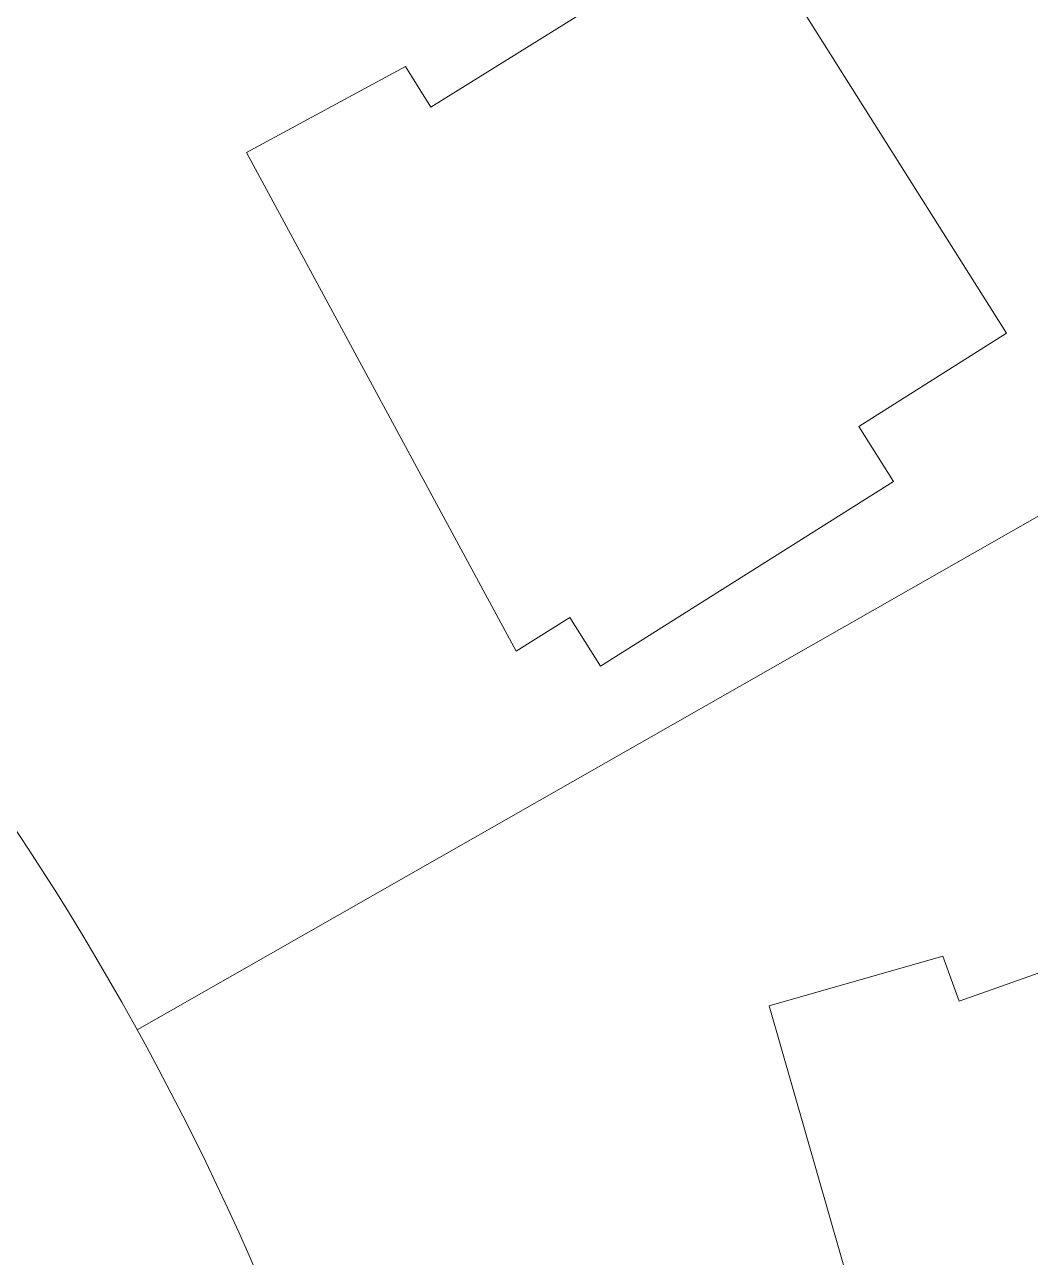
# Model space of a CAD drawing. Header units: inches. Extents: x 36 to 71.8, y 17.4 to 61.8.
# Drawn here: x 63.885 to 66.661, y 35.625 to 39.027 of the extents above; entities that cross this region are included whole.
import ezdxf

# ---------------------------------------------------------------- set-up
doc = ezdxf.new("R2010")
doc.units = ezdxf.units.IN
doc.header["$MEASUREMENT"] = 0
doc.layers.add('00_SOURCE_FROZEN', color=7, linetype='Continuous', lineweight=18)

msp = doc.modelspace()

# ---------------------------------------------------------------- linework, layer by layer
at = {"layer": '00_SOURCE_FROZEN'}
for points in [[(60.2903, 39.7397, -0.089338), (62.8134, 42.9443, -0.322066), (66.0509, 42.9443, -0.030946), (69.1112, 38.8335, -0.044664), (70.7797, 33.5539, -0.301674), (68.9667, 31.1439, -0.082145), (65.5911, 31.0784)], [(60.2903, 39.7397, -0.300089), (65.1799, 32.5384)]]:
    msp.add_lwpolyline(points, format="xyb", dxfattribs=at)
for points in [[(65.0065, 38.7995), (65.8647, 39.3337), (66.5953, 38.1753), (66.1874, 37.918), (66.2829, 37.7666), (65.4744, 37.2567), (65.3895, 37.3914), (65.2415, 37.2981), (64.4977, 38.6741), (64.9361, 38.9111)], [(66.4641, 36.3324), (67.4169, 36.6701), (67.8821, 35.382), (67.4285, 35.2182), (67.4893, 35.0498), (66.5903, 34.7252), (66.5362, 34.875), (66.3716, 34.8156), (65.9403, 36.3191), (66.4193, 36.4566)]]:
    msp.add_lwpolyline(points, close=True, dxfattribs=at)
msp.add_lwpolyline([(69.0056, 38.9945), (64.1961, 36.2529)], dxfattribs=at)

doc.saveas('drawing.dxf')
